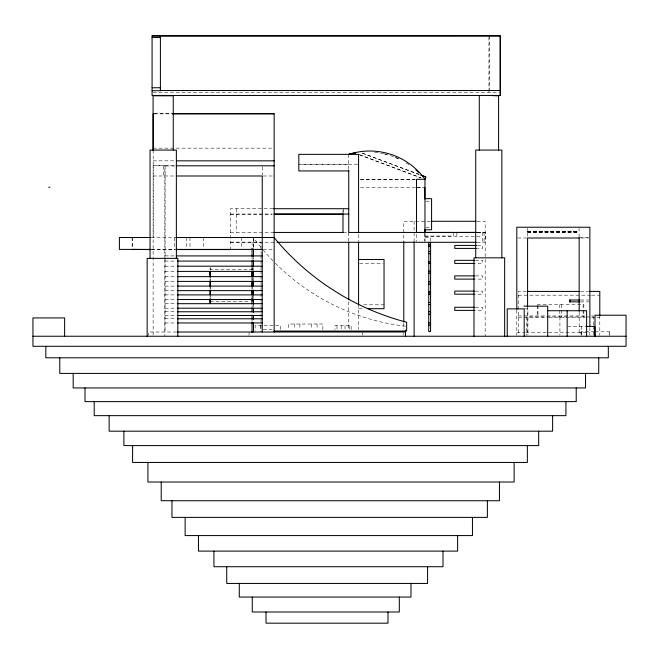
<?xml version="1.0" encoding="UTF-8"?>
<svg xmlns="http://www.w3.org/2000/svg" width="659" height="659" viewBox="0 0 659 659"><rect width="100%" height="100%" fill="white"/><g stroke="black" fill="none" stroke-linecap="round" stroke-linejoin="round"><path stroke-width="0.49" stroke-dasharray="3.29 2.47" d="M210.163 297.538L210.172 295.405L210.147 297.514M210.172 289.07L210.172 287.167L210.147 289.647M210.147 278.386L210.139 280.512L210.172 277.991M252.084 298.478L252.084 295.405L252.059 298.263M252.084 289.07L252.084 287.167L252.059 289.647M210.155 270.141L210.155 269.251L252.076 269.457M252.067 270.141L252.076 269.251M477.198 232.47L485.329 232.446L485.329 242.298L477.108 242.298M153.11 92.705L499.3 92.705M154.206 113.645L172.658 113.645M154.206 113.842L172.658 113.842M153.185 148.16L273.123 148.16M153.185 160.837L175.739 160.837M357.606 164.215L299.417 164.215L348.743 164.256M153.185 165.804L175.739 165.804M175.08 165.969L163.745 165.969L163.745 175.994M153.119 175.994L175.327 175.994M263.238 175.994L274.152 175.994M360.415 179.289L415.467 179.289M360.424 179.413L414.725 179.413M360.415 187.354L415.467 187.354M416.488 187.354L424.833 187.354M417.411 187.774L423.086 187.774M425.912 201.217L429.693 201.217M273.04 208.714L230.461 208.714L230.461 249.572M230.461 214.068L272.151 214.068M230.461 214.2L272.241 214.2M430.352 221.276L403.794 221.276L403.794 241.804M477.05 221.276L485.172 221.276L485.172 336.247M425.912 227.264L431.579 227.264M527.579 231.194L579.088 231.194M527.579 231.26L579.088 231.26M527.579 231.391L579.088 231.391M527.579 231.853L579.088 231.853M527.579 232.248L579.088 232.248M230.461 232.446L272.851 232.446M343.248 232.446L347.828 232.446M477.116 232.446L485.329 232.446M477.289 232.528L482.421 232.528M527.579 232.578L579.088 232.578M424.964 236.013L453.664 236.013M424.964 236.301L482.421 236.301M151.133 237.504L175.796 237.504M424.964 237.561L430.591 237.561L430.591 241.351M579.17 237.668L588.891 237.668M517.785 237.998L527.579 237.998L527.579 228.055M581.114 237.998L588.891 237.998M230.461 242.1L261.03 242.1L261.03 254.423M230.461 242.298L276.953 242.298M477.413 245.428L482.553 245.428L482.553 248.41L477.413 248.41M151.133 249.407L175.302 249.407M263.238 249.407L272.167 249.407M151.57 249.572L175.137 249.572M165.022 255.914L175.253 255.914M475.353 260.338L482.553 260.338L482.553 263.427L475.353 263.427M165.022 261.088L176.274 261.088M359.608 263.386L383.027 263.386M165.022 266.187L176.274 266.187M165.022 271.393L176.274 271.393M475.353 275.882L482.553 275.882L482.553 279.111L475.353 279.111M165.022 276.632L176.274 276.632M165.022 281.409L176.274 281.409M165.022 286.105L176.274 286.105M165.022 290.644L176.274 290.644M475.353 291.113L482.553 291.113L482.553 294.194L475.353 294.194M526.434 291.418L518.279 291.418L518.279 335.242M580.439 291.418L588.586 291.418M165.022 294.886L176.274 294.886M518.279 295.191L590.629 295.191M591.642 295.191L599.797 295.191M165.022 299.499L176.274 299.499M580.694 300.01L588.866 300.01M210.155 301.278L250.033 301.278M580.694 301.863L588.866 301.863M165.022 303.684L176.274 303.684M537.217 304.573L583.866 304.573L583.866 309.326M363.677 304.804L384.04 304.804M475.353 307.275L482.553 307.275L482.553 310.397L475.353 310.397M165.022 308.19L176.274 308.19M358.587 308.7L363.677 308.7M524.655 308.873L527.917 308.873L527.917 335.233M165.022 311.765L176.274 311.765M165.022 315.488L176.274 315.488M518.279 315.949L585.53 315.949M591.642 315.949L593.685 315.949M518.279 317.201L547.827 317.201M548.848 317.201L585.53 317.201M591.642 317.201L595.72 317.201M596.741 317.201L599.797 317.201M165.022 318.775L176.274 318.775M165.022 322.959L176.274 322.959M567.712 326.394L586.131 326.394M263.238 329.401L272.167 329.401M594.426 331.815L580.958 331.815L580.958 335.357M595.143 331.815L609.624 331.815L609.624 335.357M176.455 332.012L148.72 332.012L148.72 335.398M516.804 332.671L524.646 332.671M525.627 332.671L589.863 332.671M362.359 153.102L419.116 174.413M362.318 153.201L419.075 174.52M359.55 154.725L421.117 177.848M359.509 154.832L421.085 177.955M609.476 331.815L609.476 335.357M599.797 315.867L599.797 335.242M593.372 325.068L593.372 316.938L526.467 316.938L526.467 335.225M593.372 326.081L593.372 335.225M589.863 327.531L589.863 335.349M583.866 310.282L583.866 316.938M583.116 304.573L583.116 309.326M583.116 310.282L583.116 316.938M581.287 326.394L581.287 335.258M581.114 331.815L581.114 335.357M579.088 228.055L579.088 237.998M579.17 312.094L579.17 332.671M561.295 304.573L561.295 309.326M561.295 310.282L561.295 316.938M559.919 316.938L559.919 335.225M559.796 304.573L559.796 309.326M559.796 310.282L559.796 316.938M537.966 305.529L537.966 316.938M537.217 305.529L537.217 316.938M527.579 306.946L527.579 332.671M516.804 310.035L516.804 335.349M489.258 35.899L489.258 92.705M488.937 36.929L488.937 93.405M484.052 232.446L484.052 242.298M482.437 232.446L482.437 242.298M456.86 232.528L456.86 236.301M453.664 232.446L453.697 236.301M424.964 232.528L424.964 241.351M424.833 233.508L424.833 241.318M416.488 234.415L416.488 241.309M414.107 221.276L414.107 241.804M403.794 322.902L403.794 329.088M403.794 333.166L403.794 335.217M362.697 332.474L362.697 335.299M358.587 234.415L358.587 241.309M358.587 304.194L358.587 329.401M351.14 329.558L351.14 325.67L335.052 325.67L335.052 329.558M349.204 325.67L349.204 329.558M348.743 154.486L348.743 169.981M348.743 232.446L348.743 241.309M348.743 301.731L348.743 329.401M345.028 325.67L345.028 329.558M343.248 208.714L343.248 214.2M342.985 210.493L342.985 214.068M341.164 325.67L341.164 329.558M336.988 325.67L336.988 329.558M322.852 329.657L322.852 324.014L288.502 324.014L288.502 329.657M317.086 324.014L317.086 329.657M311.435 324.014L311.435 329.657M299.911 324.014L299.911 329.657M294.26 324.014L294.26 329.657M280.577 329.475L280.577 325.464L255.14 325.464L255.14 331.477M262.249 166.826L262.249 174.973M261.03 255.453L261.03 269.828M261.03 270.857L261.03 274.96M261.03 275.989L261.03 306.797M261.03 307.827L261.03 331.444M260.618 325.464L260.618 331.477M253.641 238.492L253.641 248.41M253.509 237.734L253.509 247.982M253.509 257.208L253.509 259.259M253.509 267.455L253.509 270.528M253.509 277.703L253.509 279.754M253.509 296.146L253.509 298.197M253.509 304.343L253.509 307.415M252.117 242.1L252.117 248.443M252.117 256.648L252.117 259.72M252.043 267.776L252.117 269.968M252.043 277.142L252.117 280.215M252.043 295.504L252.117 298.659M252.043 304.746L252.117 306.855M252.043 319.121L252.043 321.205M249.053 332.474L249.053 335.299M241.738 237.504L241.738 248.41M236.219 208.714L236.219 232.446M203.672 237.504L203.672 248.41M189.973 237.504L189.973 248.41M186.579 237.504L186.579 248.41M174.676 237.504L174.676 249.407M165.104 165.804L165.022 332.012M164.865 258.6L164.865 165.706L153.119 165.706L153.119 336.247M164.865 259.621L164.865 336.247M153.185 150.112L153.185 237.504M132.245 237.504L132.245 248.41M132.105 237.504L132.105 248.41M384.708 153.926A73.8 73.792 0 0 1 386.668 154.42M395.276 157.303A73.8 73.792 0 0 1 399.881 159.354M374.765 152.386A73.775 73.767 0 0 1 379.765 153.045M380.754 153.226A73.775 73.767 0 0 1 383.727 153.819M384.708 154.049A73.775 73.767 0 0 1 399.881 159.47M406.084 162.864A73.775 73.767 0 0 1 409.47 165.063M405.507 326.221A220.032 220.032 0 0 1 275.058 262.908M272.941 260.758A220.032 220.032 0 0 1 263.485 250.346M260.906 247.265A220.032 220.032 0 0 1 254.102 238.542M252.059 277.851L252.059 280.512L252.084 277.851M210.155 267.513L210.147 269.35L210.163 267.513M252.067 267.513L252.067 269.35L252.076 267.513"/><path stroke-width="0.99" d="M210.147 274.869L210.147 272.052M210.163 301.179L210.163 299.235L210.155 303.642L210.155 299.787M210.172 294.779L210.172 290.026L210.147 294.458M210.147 286.574L210.139 281.459M210.147 277.513L210.147 272.266M252.059 285.265L252.059 281.459M252.059 276.072L252.059 272.266M210.163 298.478L210.155 301.072M424.964 179.413L425.854 176.942L421.043 175.129M152.081 35.899L500.296 35.899L500.296 95.456L152.081 95.456L152.081 35.858L500.23 35.825L500.23 95.456M152.081 37.456L160.475 37.456L160.475 35.825M152.081 87.746L160.475 87.746L160.475 90.53M160.409 90.53L500.23 90.53M152.081 90.711L160.409 90.711L160.409 35.825M172.658 113.645L274.152 113.645L274.152 332.012M172.658 113.842L274.152 113.842M176.76 160.837L274.152 160.837M176.76 165.804L274.152 165.804M348.743 170.936L298.824 170.936L298.824 154.363L358.587 154.363L358.587 232.446M176.274 175.994L262.249 175.994L262.249 332.012M424.964 179.289L416.488 179.289L416.488 232.446L424.964 232.528L424.964 179.289A67.968 67.968 0 0 0 348.743 154.363L348.743 154.486A73.775 73.767 0 0 1 355.646 153.02M48.774 187.238L49.969 187.238M424.964 198.68L431.579 198.68L431.579 229.793L424.964 229.793M273.658 208.714L348.743 208.714M274.202 214.068L348.743 214.068M274.292 214.2L343.248 214.2M431.365 221.276L476.037 221.276M273.782 232.446L343.248 232.446M476.276 232.446L348.743 232.446L348.743 170.319M150.697 237.504L119.403 237.504L119.403 249.407L150.697 249.407M176.274 237.504L274.152 237.504M579.17 237.998L527.579 237.998L527.579 306.946M277.736 242.298L476.268 242.298M430.591 244.489L428.605 244.489L428.605 246.128L430.591 246.128M476.383 245.428L454.784 245.428L454.784 248.41L476.383 248.41M176.274 249.407L262.249 249.407M150.549 249.572L132.105 249.407M176.159 249.572L230.461 249.572M428.803 251.466L430.591 251.466M428.803 253.649L430.591 253.649M176.274 255.914L262.249 255.914M358.587 259.489L384.04 259.489L384.04 308.7L367.755 308.7M474.323 260.338L454.784 260.338L454.784 263.427L474.323 263.427M177.304 261.088L262.249 261.088M430.591 261.598L428.869 261.598L428.869 263.427L430.591 263.427M177.304 266.187L262.249 266.187M428.803 271.137L430.591 271.137M177.304 271.393L262.249 271.393M428.803 273.123L430.591 273.123M474.323 275.882L454.784 275.882L454.784 279.111L474.323 279.111M177.304 276.632L262.249 276.632M177.304 281.409L262.249 281.409M428.803 281.788L430.591 281.788M428.803 284.087L430.591 284.087M177.304 286.105L262.249 286.105M177.304 290.644L262.249 290.644M474.323 291.113L454.784 291.113L454.784 294.194L474.323 294.194M527.447 291.418L579.418 291.418M589.607 291.418L599.797 291.418L599.797 315.719M430.591 291.871L428.869 291.871L428.869 294.268L430.591 294.268M177.304 294.886L262.249 294.886M177.304 299.499L262.249 299.499M579.912 300.01L569.5 300.01L569.5 301.863L579.912 301.863M428.737 302.456L430.591 302.456M177.304 303.684L262.249 303.684M428.737 304.549L430.591 304.549M523.921 306.163L547.695 306.163L547.695 336.247M474.323 307.275L454.784 307.275L454.784 310.397L474.323 310.397M177.304 308.19L262.249 308.19M547.695 310.727L586.625 310.727L586.625 336.247M177.304 311.765L262.249 311.765M428.737 311.707L430.591 311.707M428.737 314.195L430.591 314.195M177.304 315.488L262.249 315.488M177.304 318.775L262.249 318.775M177.304 322.959L262.249 322.959M428.803 322.885L430.591 322.885M428.803 325.109L430.591 325.109M586.131 326.394L594.855 326.394L594.855 336.247M274.152 331.073L406.644 331.073L406.644 322.243A255.033 255.033 0 0 1 274.152 237.635M177.304 332.012L405.507 332.012M32.95 336.247L626.05 336.247M424.964 232.446L453.664 232.446M421.002 175.236L425.813 177.04M252.059 290.026L252.059 294.458M252.059 299.235L252.067 301.179M210.163 271.5L210.172 276.129M608.323 346.296L608.323 357.796L45.833 357.796L45.833 346.296M598.734 357.796L598.734 373.398L59.78 373.398L59.78 357.796M594.978 336.247L594.978 315.216L626.05 315.216L626.05 346.296L32.95 346.296L32.95 317.926L64.615 317.926L64.615 336.247M589.863 326.502L589.863 227.223L516.804 227.223L516.804 309.129M585.546 373.398L585.546 387.945L73.174 387.945L73.174 373.398M579.17 237.668L579.17 311.221M576.221 387.945L576.221 401.628L85.003 401.628L85.003 387.945M569.961 300.01L569.961 301.863M567.16 310.727L567.16 336.247M565.924 401.628L565.924 415.648L94.204 415.648L94.204 401.628M552.621 415.648L552.621 431.184L109.139 431.184L109.139 415.648M538.675 431.184L538.675 445.591L123.884 445.591L123.884 431.184M527.357 445.591L527.357 462.453L132.591 462.453L132.591 445.591M524.202 336.247L524.202 308.873L507.232 308.873L507.232 336.247M514.119 462.453L514.119 482.026L147.913 482.026L147.913 462.453M504.654 336.247L504.654 257.834L473.978 257.834L473.978 336.247M501.861 257.834L501.861 150.071L475.724 150.071L475.724 257.834M499.456 482.026L499.456 500.733L161.216 500.733L161.216 482.026M498.591 150.071L498.591 95.86L489.258 95.456M487.38 500.733L487.38 517.389L171.958 517.389L171.958 500.733M479.291 95.456L479.291 150.071M472.454 517.389L472.454 535.578L185.13 535.578L185.13 517.389M457.618 535.578L457.618 551.113L198.458 551.113L198.458 535.578M456.86 232.446L476.3 232.462L424.833 232.528L424.833 229.398M443.005 551.113L443.005 566.715L213.92 566.715L213.92 551.113M430.591 242.298L430.591 331.576L428.737 331.576L428.803 242.298M427.584 566.715L427.584 583.437L226.737 583.437L226.737 566.715M424.833 187.354L424.833 198.944M414.107 241.804L414.107 336.247M410.985 583.437L410.985 597.062L239.291 597.062L239.291 583.437M405.507 330.085L405.507 336.247M403.794 241.804L403.794 321.93M399.313 597.062L399.313 612.005L252.273 612.005L252.273 597.062M388.003 612.005L388.003 623.175L266.022 623.175L266.022 612.005M358.587 242.298L358.587 304.911M348.743 242.298L348.743 299.68M342.985 214.068L342.985 232.446M253.509 249.011L253.509 256.178M253.509 260.28L253.509 266.425M253.509 271.549L253.509 276.673M253.509 280.775L253.509 285.899M253.509 290.001L253.509 295.125M253.509 299.219L253.509 304.343M253.509 308.445L253.509 312.539M253.509 315.62L253.509 319.714M253.509 322.786L253.509 332.012M252.043 248.262L252.043 256.475M252.043 260.585L252.043 266.895M252.043 270.857L252.043 277.142M252.043 281.121L252.043 286.36M252.043 290.372L252.043 294.557M252.043 298.585L252.043 303.783M252.043 307.827L252.043 311.979M252.043 315.018L252.043 319.154M252.043 322.202L252.043 332.474M210.172 280.882L210.172 285.265M177.839 336.247L177.839 258.361L147.163 258.361L147.163 336.247M176.365 258.361L176.365 150.071L150.054 150.071L150.054 258.361M173.251 150.071L173.251 95.794L153.086 95.794L153.086 150.071M153.185 113.645L153.185 150.647M348.743 154.363A73.8 73.792 0 0 1 355.646 152.888M415.854 169.874A73.8 73.792 0 0 1 418.836 172.6"/></g></svg>
